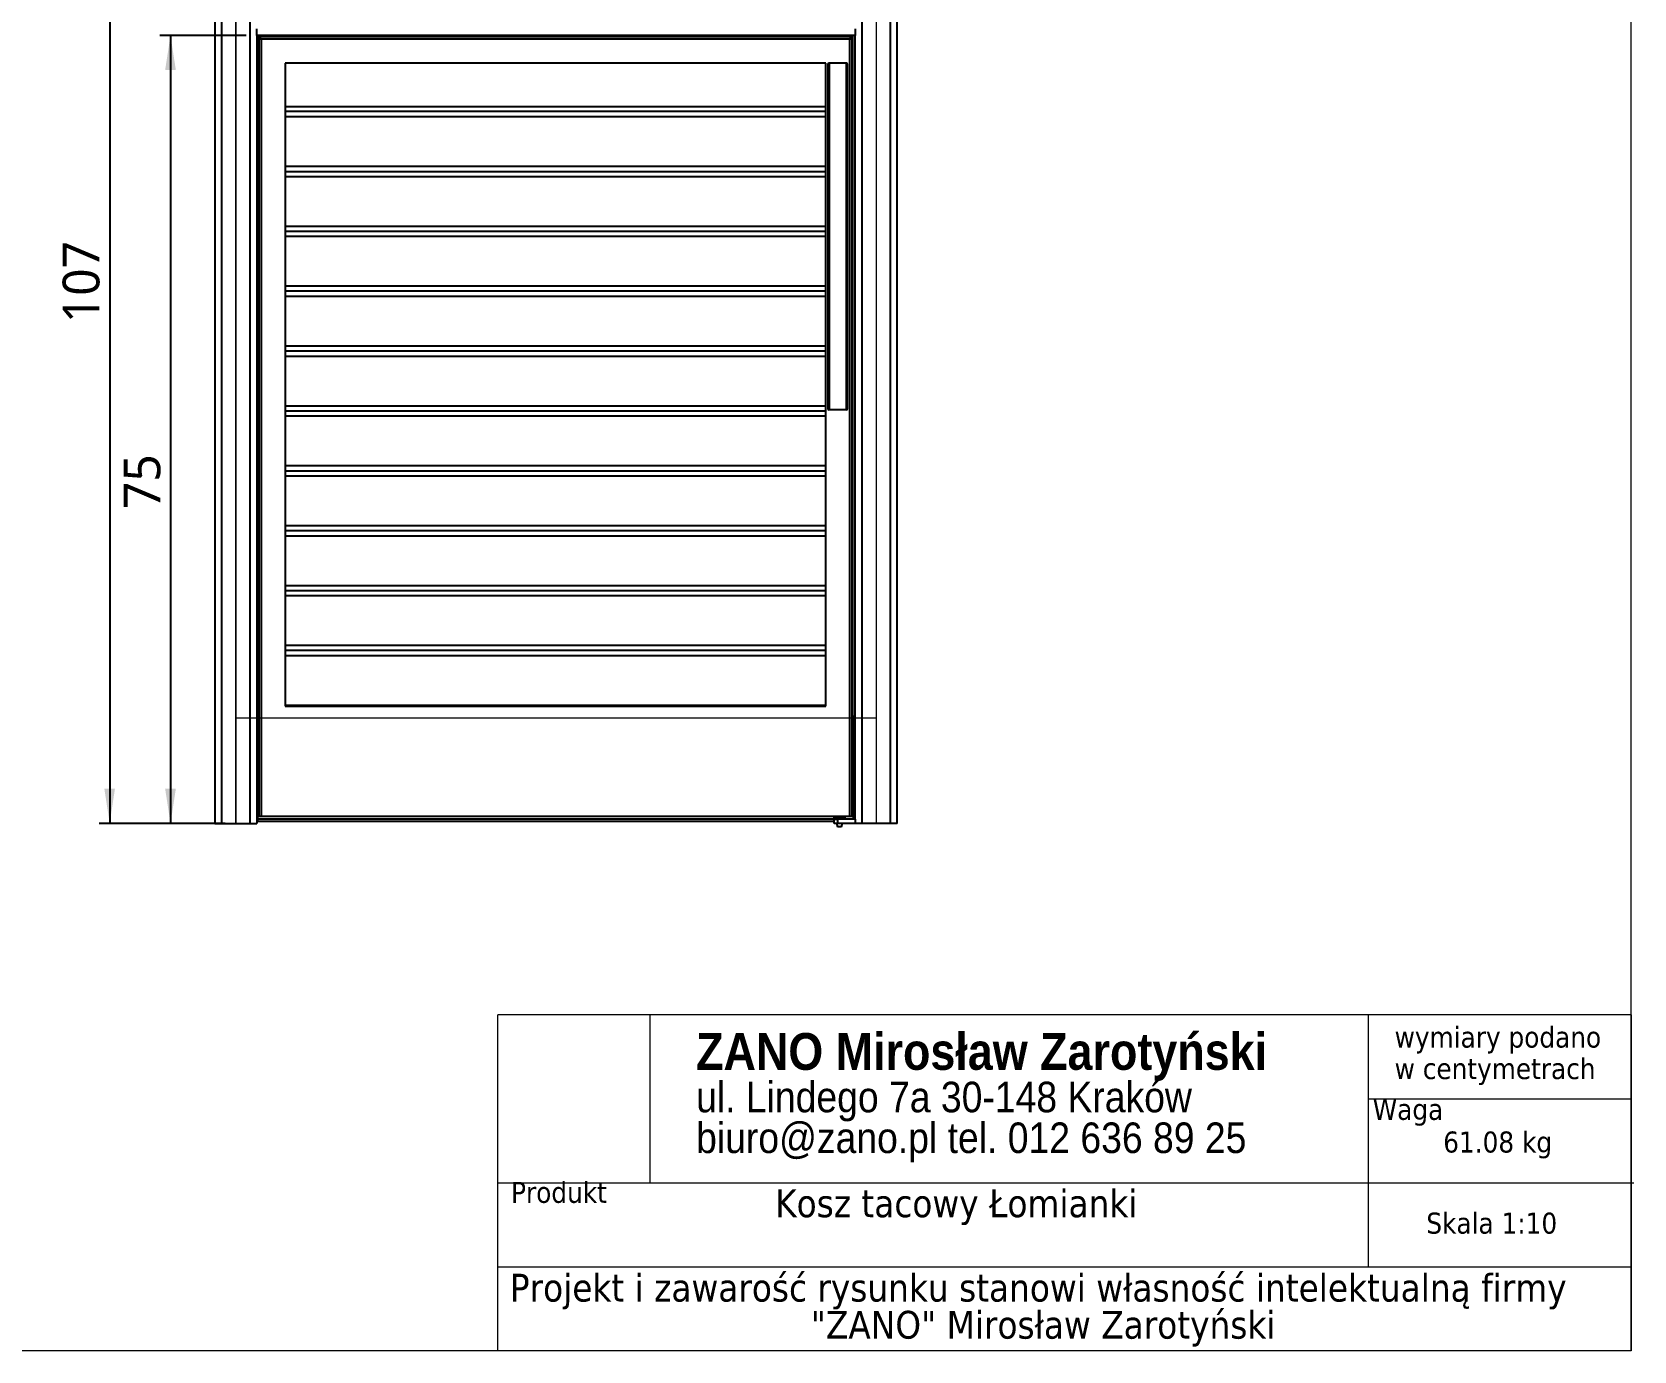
# Model space of a CAD drawing. Header units: millimetres. Extents: x 0.6 to 29.2, y 0.5 to 20.5.
# Drawn here: x 13.95 to 29.2, y 0.52 to 13.08 of the extents above; entities that cross this region are included whole.
import ezdxf

# ---------------------------------------------------------------- set-up
doc = ezdxf.new("R2010")
doc.units = ezdxf.units.MM
doc.layers.add('DIMS', color=1, linetype='Continuous')
doc.layers.add('TXT', color=3, linetype='Continuous', lineweight=15)
doc.styles.add('SLDTEXTSTYLE0', font='TREBUC.TTF')
doc.styles.add('SLDTEXTSTYLE1', font='TAHOMA.TTF')
doc.styles.add('SLDTEXTSTYLE2', font='TAHOMABD.TTF', dxfattribs={"bigfont": 'bigfont'})
doc.styles.add('SLDTEXTSTYLE3', font='GOTHICB.TTF', dxfattribs={"width": 0.913, "bigfont": 'bigfont'})
doc.styles.add('SLDTEXTSTYLE4', font='GOTHIC.TTF', dxfattribs={"width": 0.913})
doc.styles.add('SLDTEXTSTYLE5', font='TAHOMA.TTF', dxfattribs={"bigfont": 'bigfont'})
doc.dimstyles.new('SLDDIMSTYLE0', dxfattribs={"dimtxt": 0.35, "dimasz": 0.3302, "dimexe": 0, "dimexo": 0.0625, "dimgap": 0.0875, "dimtad": 1, "dimdec": 1, "dimlfac": 10, "dimrnd": 1e-09, "dimzin": 12, "dimdsep": 46, "dimtxsty": 'SLDTEXTSTYLE0', "dimsah": 1, "dimcen": 0.09, "dimadec": 0, "dimazin": 3, "dimtfac": 1, "dimtdec": 1, "dimtofl": 0, "dimtmove": 0, "dimatfit": 3, "dimfxl": 0, "dimfrac": 2, "dimtolj": 1, "dimtzin": 12, "dimarcsym": 0})

# ---------------------------------------------------------------- blocks, each defined once
blk = doc.blocks.new('SW_NOTE_0')
at = {"layer": 'TXT', "color": 0, "char_height": 0.2, "attachment_point": 1, "style": 'SLDTEXTSTYLE1'}
for s, insert in [('wymiary podano', (0, 0.254)), ('w centymetrach', (0, -0.046))]:
    blk.add_mtext(s, dxfattribs=dict(at, insert=insert))
blk = doc.blocks.new('SW_NOTE_1')
at = {"layer": 'TXT', "color": 0, "attachment_point": 1}
for s, insert, char_height, style in [('ZANO Mirosław Zarotyński', (0, 0.447), 0.35, 'SLDTEXTSTYLE3'), ('ul. Lindego 7a 30-148 Kraków', (0, -0.016), 0.29104, 'SLDTEXTSTYLE4'), ('biuro@zano.pl tel. 012 636 89 25', (0, -0.404), 0.29104, 'SLDTEXTSTYLE4')]:
    blk.add_mtext(s, dxfattribs=dict(at, insert=insert, char_height=char_height, style=style))
blk = doc.blocks.new('SW_NOTE_2')
at = {"layer": 'TXT', "color": 0, "char_height": 0.26458, "attachment_point": 2, "style": 'SLDTEXTSTYLE5'}
for s, insert in [('Projekt i zawarość rysunku stanowi własność intelektualną firmy ', (4.849, 0.336)), ('"ZANO" Mirosław Zarotyński', (4.896, -0.017))]:
    blk.add_mtext(s, dxfattribs=dict(at, insert=insert))
blk = doc.blocks.new('_D_1')
at = {"layer": 'DIMS'}
for p, q in [((15.615, 16.243), (14.585, 16.243)), ((14.685, 16.243), (14.685, 5.543)), ((15.585, 5.543), (14.585, 5.543))]:
    blk.add_line(p, q, dxfattribs=at)
for points in [[(14.685, 16.243), (14.634, 15.913), (14.735, 15.913)], [(14.685, 5.543), (14.735, 5.873), (14.634, 5.873)]]:
    blk.add_solid(points, dxfattribs=at)
at = {"layer": 'DIMS', "insert": (14.237, 10.304, -5.324), "char_height": 0.35, "attachment_point": 1, "rotation": 90, "style": 'SLDTEXTSTYLE0'}
blk.add_mtext('107', dxfattribs=at)
blk = doc.blocks.new('_D_3')
at = {"layer": 'DIMS'}
for p, q in [((15.985, 13.043), (15.164, 13.043)), ((15.264, 13.043), (15.264, 5.543)), ((15.785, 5.543), (15.164, 5.543))]:
    blk.add_line(p, q, dxfattribs=at)
for points in [[(15.264, 13.043), (15.213, 12.713), (15.315, 12.713)], [(15.264, 5.543), (15.315, 5.873), (15.213, 5.873)]]:
    blk.add_solid(points, dxfattribs=at)
at = {"layer": 'DIMS', "insert": (14.817, 8.535, -5.324), "char_height": 0.35, "attachment_point": 1, "rotation": 90, "style": 'SLDTEXTSTYLE0'}
blk.add_mtext('75', dxfattribs=at)

msp = doc.modelspace()

# ---------------------------------------------------------------- linework, layer by layer
at = {"color": 7, "linetype": 'Continuous', "lineweight": 0}
for p, q in [((29.173, 0.521), (29.173, 20.521)), ((15.885, 5.543), (15.885, 15.643)), ((15.885, 15.643), (15.885, 5.543)), ((21.985, 15.643), (21.985, 5.543)), ((21.985, 15.643), (21.985, 5.543)), ((21.985, 6.543), (15.885, 6.543)), ((29.173, 3.721), (18.382, 3.721)), ((18.382, 0.521), (18.382, 3.721)), ((19.829, 3.721), (19.829, 2.121)), ((26.673, 1.321), (26.673, 3.721)), ((29.173, 3.721), (29.173, 0.521)), ((26.673, 2.921), (29.173, 2.921)), ((18.382, 2.121), (29.2, 2.121)), ((18.382, 1.321), (29.173, 1.321)), ((29.173, 0.521), (0.573, 0.521)), ((29.173, 0.521), (18.382, 0.521))]:
    msp.add_line(p, q, dxfattribs=at)
for p, q in [((15.685, 15.843), (15.685, 5.543)), ((15.749, 15.779), (15.749, 5.543)), ((22.121, 5.543), (22.121, 15.779)), ((22.185, 5.543), (22.185, 15.843)), ((16.021, 15.507), (16.021, 5.543)), ((21.849, 5.543), (21.849, 15.507)), ((16.085, 13.043), (16.085, 13.107)), ((21.593, 13.043), (16.085, 13.043)), ((16.085, 13.043), (16.085, 5.543)), ((16.105, 13.028), (16.105, 5.608)), ((16.105, 13.028), (16.115, 13.028)), ((16.107, 13.028), (16.107, 13.043)), ((21.744, 13.028), (16.116, 13.028)), ((16.116, 13.024), (16.116, 13.028)), ((16.127, 13.006), (16.127, 5.608)), ((21.733, 13.006), (16.127, 13.006)), ((16.245, 13.043), (16.245, 13.028)), ((21.43, 13.033), (16.43, 13.033)), ((16.43, 13.033), (16.43, 13.028)), ((21.43, 13.028), (21.43, 13.033)), ((21.58, 13.043), (21.58, 13.028)), ((21.635, 13.043), (21.593, 13.043)), ((21.676, 13.043), (21.635, 13.043)), ((21.785, 13.043), (21.676, 13.043)), ((21.69, 13.028), (21.69, 13.043)), ((21.733, 5.608), (21.733, 13.006)), ((21.744, 13.028), (21.744, 13.024)), ((21.755, 13.028), (21.745, 13.028)), ((21.753, 13.043), (21.753, 13.028)), ((21.755, 5.608), (21.755, 13.028)), ((21.775, 13.043), (21.775, 5.583)), ((21.785, 13.107), (21.785, 13.043)), ((21.785, 5.583), (21.785, 13.043)), ((21.505, 12.778), (16.355, 12.778)), ((16.355, 12.778), (16.355, 6.658)), ((21.505, 6.658), (21.505, 12.778)), ((21.525, 12.768), (21.525, 9.488)), ((21.535, 12.778), (21.535, 9.478)), ((21.7, 12.778), (21.535, 12.778)), ((21.7, 9.478), (21.7, 12.778)), ((21.71, 9.488), (21.71, 12.768)), ((16.355, 12.368), (21.505, 12.368)), ((21.505, 12.318), (16.355, 12.318)), ((21.505, 12.268), (16.355, 12.268)), ((16.355, 11.798), (21.505, 11.798)), ((16.355, 11.748), (21.505, 11.748)), ((21.505, 11.698), (16.355, 11.698)), ((16.355, 11.228), (21.505, 11.228)), ((21.505, 11.178), (16.355, 11.178)), ((21.505, 11.128), (16.355, 11.128)), ((16.355, 10.658), (21.505, 10.658)), ((21.505, 10.608), (16.355, 10.608)), ((21.505, 10.558), (16.355, 10.558)), ((16.355, 10.088), (21.505, 10.088)), ((21.505, 10.038), (16.355, 10.038)), ((21.505, 9.988), (16.355, 9.988)), ((16.355, 9.518), (21.505, 9.518)), ((21.505, 9.468), (16.355, 9.468)), ((21.7, 9.478), (21.535, 9.478)), ((21.505, 9.418), (16.355, 9.418)), ((16.355, 8.948), (21.505, 8.948)), ((16.355, 8.898), (21.505, 8.898)), ((21.505, 8.848), (16.355, 8.848)), ((16.355, 8.378), (21.505, 8.378)), ((21.505, 8.328), (16.355, 8.328)), ((21.505, 8.278), (16.355, 8.278)), ((16.355, 7.808), (21.505, 7.808)), ((16.355, 7.758), (21.505, 7.758)), ((21.505, 7.708), (16.355, 7.708)), ((16.355, 7.238), (21.505, 7.238)), ((21.505, 7.188), (16.355, 7.188)), ((21.505, 7.138), (16.355, 7.138)), ((16.355, 6.668), (21.505, 6.668)), ((16.355, 6.658), (21.505, 6.658)), ((16.096, 5.585), (16.096, 6.551)), ((21.766, 6.551), (21.766, 5.585)), ((15.685, 5.543), (15.749, 5.543)), ((15.749, 5.543), (16.021, 5.543)), ((16.021, 5.543), (16.085, 5.543)), ((16.095, 5.578), (16.085, 5.578)), ((16.085, 5.563), (16.095, 5.563)), ((16.095, 5.563), (16.095, 5.578)), ((16.096, 5.578), (16.095, 5.578)), ((16.095, 5.563), (16.096, 5.563)), ((16.096, 5.563), (16.096, 5.585)), ((16.096, 5.585), (21.58, 5.585)), ((16.096, 5.563), (21.585, 5.563)), ((16.127, 5.608), (16.105, 5.608)), ((21.733, 5.608), (16.127, 5.608)), ((21.58, 5.599), (21.58, 5.583)), ((21.58, 5.599), (21.635, 5.599)), ((21.58, 5.583), (21.585, 5.583)), ((21.585, 5.543), (21.585, 5.583)), ((21.585, 5.583), (21.615, 5.583)), ((21.615, 5.543), (21.585, 5.543)), ((21.605, 5.608), (21.605, 5.599)), ((21.607, 5.543), (21.615, 5.511)), ((21.615, 5.583), (21.615, 5.543)), ((21.785, 5.583), (21.615, 5.583)), ((21.785, 5.543), (21.615, 5.543)), ((21.635, 5.511), (21.615, 5.511)), ((21.635, 5.599), (21.69, 5.599)), ((21.655, 5.511), (21.635, 5.511)), ((21.655, 5.511), (21.662, 5.543)), ((21.665, 5.599), (21.665, 5.608)), ((21.69, 5.583), (21.69, 5.599)), ((21.69, 5.585), (21.766, 5.585)), ((21.755, 5.608), (21.733, 5.608)), ((21.766, 5.585), (21.766, 5.583)), ((21.785, 5.583), (21.785, 5.543)), ((21.849, 5.543), (21.785, 5.543)), ((22.121, 5.543), (21.849, 5.543)), ((22.185, 5.543), (22.121, 5.543))]:
    msp.add_line(p, q)
for centre, radius, start, end in [((21.535, 12.768), 0.01, 90, 180), ((21.7, 12.768), 0.01, 0, 90), ((21.535, 9.488), 0.01, 180, 270), ((21.7, 9.488), 0.01, 270, 0), ((16.108, 6.551), 0.012, 104.4775, 180), ((21.754, 6.551), 0.012, 0, 85.2198)]:
    msp.add_arc(centre, radius, start, end)
for points, knots in [([(16.105, 13.028), (16.105, 13.026), (16.106, 13.023), (16.111, 13.017), (16.118, 13.012), (16.124, 13.008), (16.127, 13.006)], [0, 0, 0, 0, 0.250005, 0.500002, 0.749995, 1, 1, 1, 1]), ([(16.115, 13.028), (16.115, 13.026), (16.115, 13.023), (16.118, 13.017), (16.122, 13.012), (16.125, 13.008), (16.127, 13.006)], [0, 0, 0, 0, 0.250008, 0.500004, 0.750002, 1, 1, 1, 1]), ([(16.127, 13.006), (16.126, 13.009), (16.124, 13.014), (16.122, 13.021), (16.119, 13.026), (16.117, 13.028), (16.116, 13.028), (16.116, 13.028)], [0, 0, 0, 0, 0.225335, 0.450715, 0.67609, 0.901474, 1, 1, 1, 1]), ([(16.127, 13.006), (16.126, 13.008), (16.124, 13.011), (16.121, 13.014), (16.119, 13.017), (16.118, 13.017), (16.118, 13.017)], [0, 0, 0, 0, 0.305523, 0.625682, 0.945864, 1, 1, 1, 1]), ([(21.733, 13.006), (21.735, 13.008), (21.741, 13.012), (21.749, 13.017), (21.754, 13.023), (21.754, 13.026), (21.755, 13.028)], [0, 0, 0, 0, 0.250763, 0.505639, 0.760529, 1, 1, 1, 1]), ([(21.744, 13.028), (21.743, 13.028), (21.741, 13.027), (21.738, 13.022), (21.735, 13.015), (21.733, 13.009), (21.733, 13.006)], [0, 0, 0, 0, 0.250006, 0.5, 0.750003, 1, 1, 1, 1]), ([(21.733, 13.006), (21.735, 13.008), (21.739, 13.013), (21.744, 13.021), (21.744, 13.026), (21.745, 13.028)], [0, 0, 0, 0, 0.3304926, 0.6620508, 1, 1, 1, 1]), ([(21.741, 13.017), (21.741, 13.017), (21.74, 13.017), (21.738, 13.015), (21.735, 13.011), (21.733, 13.008), (21.733, 13.006)], [0, 0, 0, 0, 0.000433, 0.333618, 0.666817, 1, 1, 1, 1])]:
    msp.add_open_spline(points, degree=3, knots=knots)

# ---------------------------------------------------------------- block references
at = {"layer": 'TXT'}
for name, p in [('SW_NOTE_1', (20.269, 3.1)), ('SW_NOTE_0', (26.921, 3.355)), ('SW_NOTE_2', (18.678, 0.92))]:
    msp.add_blockref(name, p, dxfattribs=at)

# ---------------------------------------------------------------- texts
for s, insert, char_height, attachment_point, style in [('Waga', (26.712, 2.921), 0.2, 1, 'SLDTEXTSTYLE1'), ('61.08 kg', (27.902, 2.61), 0.2, 2, 'SLDTEXTSTYLE1'), ('Produkt', (18.507, 2.131), 0.2, 1, 'SLDTEXTSTYLE1'), ('Kosz tacowy Łomianki', (22.747, 2.059), 0.26458, 2, 'SLDTEXTSTYLE2'), ('Skala 1:10', (27.223, 1.838), 0.2, 1, 'SLDTEXTSTYLE1')]:
    msp.add_mtext(s, dxfattribs=dict(at, insert=insert, char_height=char_height, attachment_point=attachment_point, style=style))

# ---------------------------------------------------------------- dimensions: what is measured, and where the dimension line sits
at = {"layer": 'DIMS'}
for base, p1, p2, picture, middle in [((14.685, 5.543), (15.715, 16.243), (15.685, 5.543), '_D_1', (14.685, 10.81)), ((15.264, 5.543), (16.085, 13.043), (15.885, 5.543), '_D_3', (15.264, 8.916))]:
    dim = msp.add_linear_dim(base=base, p1=p1, p2=p2, angle=90, dimstyle='SLDDIMSTYLE0', dxfattribs=at)
    dim.commit()
    dim.dimension.update_dxf_attribs({"geometry": picture, "text_midpoint": middle, "dimtype": 160})

doc.saveas('drawing.dxf')
